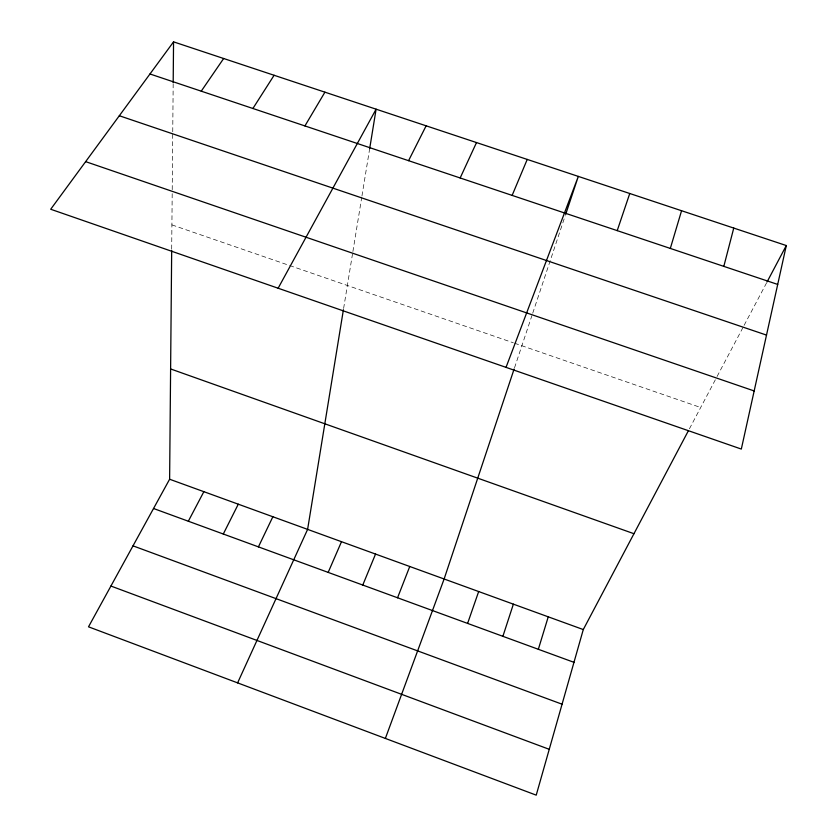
<?xml version="1.0" encoding="UTF-8"?>
<svg xmlns="http://www.w3.org/2000/svg" width="837" height="837" viewBox="0 0 837 837"><rect width="100%" height="100%" fill="white"/><g stroke="black" fill="none" stroke-linecap="round" stroke-linejoin="round"><path stroke-width="0.63" stroke-dasharray="4.18 3.14" d="M171.69 249.091L172.192 193.546M172.223 189.685L172.736 133.073M172.746 131.765L173.175 84.066M343.62 308.445L352.482 254.092M352.9 251.539L361.772 197.124M361.971 195.868L369.672 148.662M514.535 367.767L531.903 315.643M532.719 313.195L565.247 215.611M689.426 428.795L715.876 378.763M717.068 376.504L743.507 326.482M744.114 325.331L767.069 281.923M171.909 224.881L288.43 265.12M289.654 265.538L513.311 342.793M514.535 343.212L700.674 407.504"/><path stroke-width="1.26" d="M688.234 431.034L583.284 629.56L536.224 795.15L88.513 626.819L169.618 479.235L171.679 250.368M173.186 82.779L173.552 41.85L786.299 245.544L741.32 449.071L50.701 209.25L173.552 41.85M343.411 309.721L307.608 529.382L237.603 682.877M369.672 148.662L376.106 109.187L278.125 288.231M723.817 266.365L733.756 228.072M670.322 248.432L681.569 210.725M538.337 649.292L548.245 616.827M502.891 636.319L513.374 604.157M514.127 368.991L444.123 578.984L385.365 738.433M565.655 214.377L578.315 176.398L506.029 367.37M617.214 230.625L629.759 193.504M467.601 623.408L478.67 591.539M397.554 597.775L409.753 566.492M362.777 585.053L375.541 554.063M512.139 195.398L527.237 159.417M328.177 572.393L341.496 541.696M460.162 177.978L476.504 142.562M258.424 546.875L272.862 516.753M223.291 534.016L238.283 504.188M408.561 160.673L426.127 125.812M188.325 521.231L203.862 491.675M767.069 281.923L786.299 245.544M304.919 125.927L324.923 92.175M252.9 108.486L274.107 75.278M201.246 91.17L223.657 58.506M149.969 73.98L777.709 284.434M119.325 115.747L766.514 335.093M85.646 161.635L754.168 390.952M170.612 368.95L633.954 533.713M169.618 479.235L583.284 629.56M153.537 508.498L573.973 662.329M133.01 545.85L562.066 704.199M110.923 586.046L549.25 749.314"/></g></svg>
